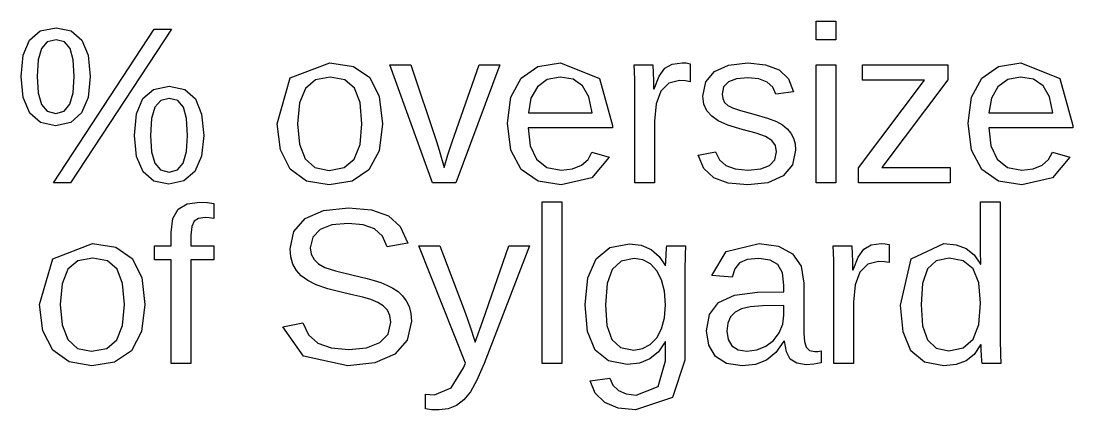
# Model space of a CAD drawing. Extents: x -25 to 123, y -44 to 109.
# Drawn here: x 35.98 to 49.36, y -10.51 to -5.56 of the extents above; entities that cross this region are included whole.
import ezdxf

# ---------------------------------------------------------------- set-up
doc = ezdxf.new("R2010")
doc.units = 0

msp = doc.modelspace()

# ---------------------------------------------------------------- linework, layer by layer
for p, q in [((46.0884, -5.80003), (46.0884, -5.56149)), ((46.0884, -5.56149), (46.3381, -5.56149)), ((46.3381, -5.56149), (46.3381, -5.80003)), ((36.086, -5.80351), (36.224, -5.68752)), ((36.224, -5.68752), (36.4244, -5.64885)), ((36.3939, -7.61964), (37.6726, -5.6655)), ((36.4244, -5.64885), (36.6165, -5.68768)), ((37.8904, -5.6655), (36.6089, -7.61964)), ((36.6165, -5.68768), (36.7517, -5.80418)), ((37.6726, -5.6655), (37.8904, -5.6655)), ((36.0059, -5.99681), (36.086, -5.80351)), ((36.3128, -5.8262), (36.2386, -5.90891)), ((36.4244, -5.79865), (36.3128, -5.8262)), ((36.5312, -5.82674), (36.4244, -5.79865)), ((36.6019, -5.911), (36.5312, -5.82674)), ((36.7517, -5.80418), (36.8318, -5.99765)), ((46.3381, -5.80003), (46.0884, -5.80003)), ((35.9792, -6.26743), (36.0059, -5.99681)), ((36.2386, -5.90891), (36.197, -6.05367)), ((36.6415, -6.05626), (36.6019, -5.911)), ((36.8318, -5.99765), (36.8585, -6.26743)), ((36.197, -6.05367), (36.1831, -6.26743)), ((36.6546, -6.26743), (36.6415, -6.05626)), ((39.4026, -6.28545), (39.9071, -6.09129)), ((39.9071, -6.09129), (40.2057, -6.13863)), ((40.2057, -6.13863), (40.4133, -6.28059)), ((41.2127, -7.61964), (40.6677, -6.11902)), ((40.6677, -6.11902), (40.9339, -6.11902)), ((40.9339, -6.11902), (41.264, -7.09538)), ((41.4624, -7.09814), (41.8035, -6.11902)), ((42.0684, -6.11902), (41.5081, -7.61964)), ((41.8035, -6.11902), (42.0684, -6.11902)), ((42.3397, -6.28961), (42.551, -6.14087)), ((42.551, -6.14087), (42.8369, -6.09129)), ((42.8369, -6.09129), (43.3331, -6.29066)), ((43.7826, -6.30209), (43.7763, -6.11902)), ((43.7763, -6.11902), (44.0121, -6.11902)), ((44.0121, -6.11902), (44.0204, -6.32324)), ((44.166, -6.162), (44.2596, -6.10898)), ((44.2596, -6.10898), (44.3852, -6.09129)), ((44.3852, -6.09129), (44.4354, -6.09476)), ((44.4354, -6.09476), (44.4864, -6.10515)), ((44.4864, -6.10515), (44.4864, -6.334)), ((44.7965, -6.20294), (44.9762, -6.12231)), ((44.9762, -6.12231), (45.2229, -6.09544)), ((45.2229, -6.09544), (45.4457, -6.11729)), ((45.4457, -6.11729), (45.6175, -6.18282)), ((46.0884, -7.61964), (46.0884, -6.11902)), ((46.0884, -6.11902), (46.3381, -6.11902)), ((46.3381, -6.11902), (46.3381, -7.61964)), ((46.677, -6.3118), (46.677, -6.11902)), ((46.677, -6.11902), (47.7643, -6.11902)), ((47.7643, -6.11902), (47.7643, -6.30902)), ((48.1965, -6.28961), (48.4078, -6.14087)), ((48.4078, -6.14087), (48.6937, -6.09129)), ((48.6937, -6.09129), (49.1898, -6.29066)), ((36.0068, -6.53543), (35.9792, -6.26743)), ((36.1831, -6.26743), (36.197, -6.47597)), ((36.6406, -6.47337), (36.6546, -6.26743)), ((36.8585, -6.26743), (36.8309, -6.53371)), ((39.2345, -6.86795), (39.4026, -6.28545)), ((39.9113, -6.27574), (39.7225, -6.31163)), ((40.0977, -6.31094), (39.9113, -6.27574)), ((40.4133, -6.28059), (40.5351, -6.52209)), ((42.8327, -6.27574), (42.6699, -6.30609)), ((42.9981, -6.30296), (42.8327, -6.27574)), ((44.0287, -6.42552), (44.0929, -6.26324)), ((44.0929, -6.26324), (44.166, -6.162)), ((44.6867, -6.33487), (44.7965, -6.20294)), ((45.2229, -6.28407), (45.0759, -6.29691)), ((45.3601, -6.29742), (45.2229, -6.28407)), ((45.6175, -6.18282), (45.737, -6.29654)), ((48.6895, -6.27574), (48.5267, -6.30609)), ((48.8549, -6.30296), (48.6895, -6.27574)), ((37.6648, -6.43091), (37.864, -6.39224)), ((37.864, -6.39224), (38.061, -6.43195)), ((39.5944, -6.4193), (39.521, -6.60324)), ((39.7225, -6.31163), (39.5944, -6.4193)), ((40.2213, -6.41652), (40.0977, -6.31094)), ((40.2904, -6.59976), (40.2213, -6.41652)), ((42.2091, -6.53128), (42.3397, -6.28961)), ((42.5449, -6.39711), (42.4633, -6.54117)), ((42.6699, -6.30609), (42.5449, -6.39711)), ((43.1198, -6.38461), (42.9981, -6.30296)), ((43.1999, -6.52556), (43.1198, -6.38461)), ((43.3331, -6.29066), (43.4984, -6.88875)), ((43.7846, -6.46852), (43.7826, -6.30209)), ((44.0204, -6.32324), (44.0232, -6.42552)), ((44.2163, -6.35359), (44.1161, -6.45396)), ((44.3533, -6.32011), (44.2163, -6.35359)), ((44.4282, -6.32359), (44.3533, -6.32011)), ((44.4864, -6.334), (44.4282, -6.32359)), ((44.6501, -6.51567), (44.6867, -6.33487)), ((44.913, -6.39987), (44.8928, -6.49072)), ((44.9733, -6.33539), (44.913, -6.39987)), ((45.0759, -6.29691), (44.9733, -6.33539)), ((45.4663, -6.33748), (45.3601, -6.29742)), ((45.5397, -6.40248), (45.4663, -6.33748)), ((45.578, -6.49072), (45.5397, -6.40248)), ((45.737, -6.29654), (45.8027, -6.46297)), ((46.6298, -7.42963), (47.4689, -6.3118)), ((47.4689, -6.3118), (46.677, -6.3118)), ((47.7643, -6.30902), (46.9239, -7.42685)), ((48.0659, -6.53128), (48.1965, -6.28961)), ((48.4017, -6.39711), (48.3201, -6.54117)), ((48.5267, -6.30609), (48.4017, -6.39711)), ((48.9766, -6.38461), (48.8549, -6.30296)), ((49.0567, -6.52556), (48.9766, -6.38461)), ((49.1898, -6.29066), (49.3552, -6.88875)), ((36.0895, -6.73203), (36.0068, -6.53543)), ((36.197, -6.47597), (36.2386, -6.62177)), ((36.5985, -6.61969), (36.6406, -6.47337)), ((36.8309, -6.53371), (36.7483, -6.73064)), ((37.4481, -6.7419), (37.5277, -6.54688)), ((37.5277, -6.54688), (37.6648, -6.43091)), ((37.864, -6.54619), (37.7553, -6.57358)), ((37.972, -6.5741), (37.864, -6.54619)), ((38.061, -6.43195), (38.1969, -6.55106)), ((38.1969, -6.55106), (38.2759, -6.74712)), ((40.5351, -6.52209), (40.5756, -6.86795)), ((42.1656, -6.85963), (42.2091, -6.53128)), ((42.4633, -6.54117), (42.4305, -6.73064)), ((43.2405, -6.73064), (43.1999, -6.52556)), ((43.7846, -7.61964), (43.7846, -6.46852)), ((44.0232, -6.42552), (44.0287, -6.42552)), ((44.1161, -6.45396), (44.0548, -6.61674)), ((44.663, -6.61797), (44.6501, -6.51567)), ((44.8928, -6.49072), (44.9012, -6.54897)), ((44.9012, -6.54897), (44.9261, -6.59613)), ((45.8027, -6.46297), (45.578, -6.49072)), ((48.0224, -6.85963), (48.0659, -6.53128)), ((48.3201, -6.54117), (48.2873, -6.73064)), ((49.0972, -6.73064), (49.0567, -6.52556)), ((36.2386, -6.62177), (36.3121, -6.70758)), ((36.5262, -6.70706), (36.5985, -6.61969)), ((37.6816, -6.65575), (37.6395, -6.80103)), ((37.7553, -6.57358), (37.6816, -6.65575)), ((38.0436, -6.65784), (37.972, -6.5741)), ((38.0837, -6.80363), (38.0436, -6.65784)), ((39.521, -6.60324), (39.4966, -6.86795)), ((40.3135, -6.86795), (40.2904, -6.59976)), ((44.0548, -6.61674), (44.0343, -6.83745)), ((44.7015, -6.70291), (44.663, -6.61797)), ((44.9261, -6.59613), (44.9674, -6.63461)), ((44.9674, -6.63461), (45.0246, -6.66685)), ((45.0246, -6.66685), (45.1259, -6.70152)), ((36.227, -6.85269), (36.0895, -6.73203)), ((36.3121, -6.70758), (36.4217, -6.73618)), ((36.4217, -6.73618), (36.5262, -6.70706)), ((36.7483, -6.73064), (36.6108, -6.85234)), ((37.4216, -7.01772), (37.4481, -6.7419)), ((37.6395, -6.80103), (37.6255, -7.01772)), ((38.097, -7.01772), (38.0837, -6.80363)), ((38.2759, -6.74712), (38.3023, -7.01772)), ((42.4305, -6.73064), (43.2405, -6.73064)), ((44.7627, -6.77347), (44.7015, -6.70291)), ((44.8436, -6.8326), (44.7627, -6.77347)), ((45.1259, -6.70152), (45.2992, -6.74728)), ((45.2992, -6.74728), (45.4698, -6.79532)), ((45.4698, -6.79532), (45.5849, -6.83954)), ((48.2873, -6.73064), (49.0972, -6.73064)), ((36.4189, -6.8929), (36.227, -6.85269)), ((36.6108, -6.85234), (36.4189, -6.8929)), ((39.2764, -7.202), (39.2345, -6.86795)), ((39.4966, -6.86795), (39.5207, -7.12779)), ((40.2894, -7.13387), (40.3135, -6.86795)), ((40.5756, -6.86795), (40.5323, -7.21155)), ((42.2091, -7.20253), (42.1656, -6.85963)), ((43.4984, -6.92201), (42.4277, -6.92201)), ((42.4277, -6.92201), (42.4544, -7.15051)), ((43.4984, -6.88875), (43.4984, -6.92201)), ((44.0343, -6.83745), (44.0343, -7.61964)), ((44.9655, -6.88651), (44.8436, -6.8326)), ((45.1494, -6.94144), (44.9655, -6.88651)), ((45.3284, -6.98859), (45.1494, -6.94144)), ((45.5849, -6.83954), (45.6631, -6.88408)), ((45.6631, -6.88408), (45.7229, -6.93312)), ((45.7229, -6.93312), (45.7678, -6.98842)), ((48.0659, -7.20253), (48.0224, -6.85963)), ((49.3552, -6.92201), (48.2845, -6.92201)), ((48.2845, -6.92201), (48.3112, -7.15051)), ((49.3552, -6.88875), (49.3552, -6.92201)), ((37.4492, -7.28661), (37.4216, -7.01772)), ((37.6255, -7.01772), (37.6392, -7.2242)), ((38.0828, -7.22246), (38.097, -7.01772)), ((38.3023, -7.01772), (38.2742, -7.2814)), ((45.4455, -7.0295), (45.3284, -6.98859)), ((45.5253, -7.08012), (45.4455, -7.0295)), ((45.5711, -7.14392), (45.5253, -7.08012)), ((45.7678, -6.98842), (45.8013, -7.0517)), ((45.8013, -7.0517), (45.8221, -7.12364)), ((38.0401, -7.3679), (38.0828, -7.22246)), ((39.4023, -7.44696), (39.2764, -7.202)), ((39.5207, -7.12779), (39.593, -7.31381)), ((40.2171, -7.31868), (40.2894, -7.13387)), ((40.5323, -7.21155), (40.4023, -7.45459)), ((41.264, -7.09538), (41.297, -7.20529)), ((41.297, -7.20529), (41.3597, -7.42407)), ((41.4083, -7.2618), (41.4624, -7.09814)), ((42.3397, -7.44905), (42.2091, -7.20253)), ((42.4544, -7.15051), (42.5345, -7.32008)), ((45.5863, -7.22435), (45.5711, -7.14392)), ((45.829, -7.20494), (45.789, -7.39287)), ((45.8221, -7.12364), (45.829, -7.20494)), ((48.1965, -7.44905), (48.0659, -7.20253)), ((48.3112, -7.15051), (48.3913, -7.32008)), ((37.5319, -7.48026), (37.4492, -7.28661)), ((37.6392, -7.2242), (37.6803, -7.36929)), ((38.2742, -7.2814), (38.1899, -7.4761)), ((39.593, -7.31381), (39.7169, -7.42564)), ((40.0886, -7.42685), (40.2171, -7.31868)), ((41.3597, -7.42407), (41.4083, -7.2618)), ((42.5345, -7.32008), (42.6659, -7.42513)), ((43.1066, -7.39496), (43.1886, -7.32111)), ((43.1886, -7.32111), (43.2391, -7.22992)), ((43.4582, -7.29233), (43.2381, -7.55859)), ((43.2391, -7.22992), (43.4582, -7.29233)), ((44.5905, -7.26736), (44.8111, -7.22435)), ((44.6628, -7.43707), (44.5905, -7.26736)), ((44.8111, -7.22435), (44.8599, -7.3289)), ((44.8599, -7.3289), (44.9428, -7.4012)), ((45.4982, -7.39911), (45.5643, -7.32631)), ((45.5643, -7.32631), (45.5863, -7.22435)), ((48.3913, -7.32008), (48.5227, -7.42513)), ((48.9634, -7.39496), (49.0454, -7.32111)), ((49.0454, -7.32111), (49.0959, -7.22992)), ((49.315, -7.29233), (49.0948, -7.55859)), ((49.0959, -7.22992), (49.315, -7.29233)), ((37.6686, -7.59727), (37.5319, -7.48026)), ((37.6803, -7.36929), (37.7529, -7.45511)), ((37.7529, -7.45511), (37.8613, -7.48372)), ((37.8613, -7.48372), (37.967, -7.45476)), ((37.967, -7.45476), (38.0401, -7.3679)), ((38.1899, -7.4761), (38.0509, -7.59624)), ((39.6103, -7.59726), (39.4023, -7.44696)), ((39.7169, -7.42564), (39.896, -7.46292)), ((39.896, -7.46292), (40.0886, -7.42685)), ((40.4023, -7.45459), (40.1897, -7.59917)), ((42.5534, -7.59778), (42.3397, -7.44905)), ((42.6659, -7.42513), (42.8466, -7.46016)), ((42.8466, -7.46016), (42.9927, -7.44385)), ((42.9927, -7.44385), (43.1066, -7.39496)), ((44.7881, -7.55515), (44.6628, -7.43707)), ((44.9428, -7.4012), (45.062, -7.44333)), ((45.062, -7.44333), (45.2202, -7.45737)), ((45.2202, -7.45737), (45.3847, -7.44281)), ((45.3847, -7.44281), (45.4982, -7.39911)), ((45.789, -7.39287), (45.6688, -7.53226)), ((46.6298, -7.61964), (46.6298, -7.42963)), ((46.9239, -7.42685), (47.7935, -7.42685)), ((47.7935, -7.42685), (47.7935, -7.61964)), ((48.4102, -7.59778), (48.1965, -7.44905)), ((48.5227, -7.42513), (48.7034, -7.46016)), ((48.7034, -7.46016), (48.8495, -7.44385)), ((48.8495, -7.44385), (48.9634, -7.39496)), ((36.6089, -7.61964), (36.3939, -7.61964)), ((37.8585, -7.63629), (37.6686, -7.59727)), ((38.0509, -7.59624), (37.8585, -7.63629)), ((39.8988, -7.64737), (39.6103, -7.59726)), ((40.1897, -7.59917), (39.8988, -7.64737)), ((41.5081, -7.61964), (41.2127, -7.61964)), ((42.8466, -7.64737), (42.5534, -7.59778)), ((43.2381, -7.55859), (42.8466, -7.64737)), ((44.0343, -7.61964), (43.7846, -7.61964)), ((44.9721, -7.6243), (44.7881, -7.55515)), ((45.2202, -7.64737), (44.9721, -7.6243)), ((45.4766, -7.61859), (45.2202, -7.64737)), ((45.6688, -7.53226), (45.4766, -7.61859)), ((46.3381, -7.61964), (46.0884, -7.61964)), ((47.7935, -7.61964), (46.6298, -7.61964)), ((48.7034, -7.64737), (48.4102, -7.59778)), ((49.0948, -7.55859), (48.7034, -7.64737)), ((37.9787, -7.95528), (38.0928, -7.88765)), ((38.0928, -7.88765), (38.2547, -7.86511)), ((38.2547, -7.86511), (38.3507, -7.86928)), ((38.3507, -7.86928), (38.4308, -7.88176)), ((38.4308, -7.88176), (38.4308, -8.07175)), ((42.6075, -9.92049), (42.6075, -7.86234)), ((42.6075, -7.86234), (42.8572, -7.86234)), ((42.8572, -7.86234), (42.8572, -9.92049)), ((48.1803, -8.48505), (48.1803, -7.86234)), ((48.1803, -7.86234), (48.4299, -7.86234)), ((48.4299, -7.86234), (48.4299, -9.61121)), ((37.9111, -8.07419), (37.9787, -7.95528)), ((39.5915, -8.07317), (39.825, -7.97121)), ((39.825, -7.97121), (40.1414, -7.93723)), ((40.1414, -7.93723), (40.4351, -7.96272)), ((40.4351, -7.96272), (40.6504, -8.03917)), ((37.8885, -8.25069), (37.9111, -8.07419)), ((38.1812, -8.10921), (38.1489, -8.17751)), ((38.2374, -8.0728), (38.1812, -8.10921)), ((38.3199, -8.06065), (38.2374, -8.0728)), ((38.3719, -8.06343), (38.3199, -8.06065)), ((38.4308, -8.07175), (38.3719, -8.06343)), ((39.4474, -8.23784), (39.5915, -8.07317)), ((39.932, -8.15636), (39.7808, -8.21461)), ((40.1387, -8.13695), (39.932, -8.15636)), ((40.329, -8.15445), (40.1387, -8.13695)), ((40.4729, -8.20699), (40.329, -8.15445)), ((40.6504, -8.03917), (40.8002, -8.177)), ((37.8885, -8.41988), (37.8885, -8.25069)), ((38.1489, -8.17751), (38.1382, -8.28534)), ((38.1382, -8.28534), (38.1382, -8.41988)), ((39.3994, -8.46008), (39.4474, -8.23784)), ((39.7808, -8.21461), (39.6882, -8.31136)), ((40.5741, -8.29836), (40.4729, -8.20699)), ((40.8002, -8.177), (40.8973, -8.38657)), ((36.3822, -8.5863), (36.8867, -8.39215)), ((36.8867, -8.39215), (37.1852, -8.43947)), ((37.6777, -8.60155), (37.6777, -8.41988)), ((37.6777, -8.41988), (37.8885, -8.41988)), ((38.1382, -8.41988), (38.4308, -8.41988)), ((38.4308, -8.41988), (38.4308, -8.60155)), ((39.6882, -8.31136), (39.6574, -8.44621)), ((40.6366, -8.43236), (40.5741, -8.29836)), ((40.8973, -8.38657), (40.6366, -8.43236)), ((41.6311, -9.91354), (41.0361, -8.41988)), ((41.0361, -8.41988), (41.3024, -8.41988)), ((41.3024, -8.41988), (41.6186, -9.24922)), ((41.8516, -9.37544), (42.1803, -8.41988)), ((42.4438, -8.41988), (41.8668, -9.92049)), ((42.1803, -8.41988), (42.4438, -8.41988)), ((43.4667, -8.44362), (43.7148, -8.3963)), ((43.7148, -8.3963), (43.8637, -8.41449)), ((43.8637, -8.41449), (43.9915, -8.4691)), ((44.1863, -8.4528), (44.1919, -8.41988)), ((44.1919, -8.41988), (44.429, -8.41988)), ((44.429, -8.41988), (44.4228, -8.53499)), ((44.9448, -8.49338), (45.3643, -8.39215)), ((45.3643, -8.39215), (45.6122, -8.42456)), ((45.6122, -8.42456), (45.7901, -8.52182)), ((46.3128, -8.60295), (46.3065, -8.41988)), ((46.3065, -8.41988), (46.5423, -8.41988)), ((46.5423, -8.41988), (46.5506, -8.62408)), ((46.6962, -8.46286), (46.7899, -8.40982)), ((46.7899, -8.40982), (46.9154, -8.39215)), ((46.9154, -8.39215), (46.9657, -8.39561)), ((46.9657, -8.39561), (47.0166, -8.40601)), ((47.0166, -8.40601), (47.0166, -8.63484)), ((47.2989, -8.58839), (47.7129, -8.39215)), ((47.7129, -8.39215), (47.8693, -8.40775)), ((47.8693, -8.40775), (47.9972, -8.45456)), ((37.1852, -8.43947), (37.3929, -8.58145)), ((39.4086, -8.56343), (39.3994, -8.46008)), ((39.6574, -8.44621), (39.6693, -8.52856)), ((39.6693, -8.52856), (39.7052, -8.59532)), ((43.2911, -8.58562), (43.4667, -8.44362)), ((43.9915, -8.4691), (44.0953, -8.55734)), ((44.0953, -8.55734), (44.1725, -8.67644)), ((44.1766, -8.61958), (44.1808, -8.53221)), ((44.1808, -8.53221), (44.1863, -8.4528)), ((44.4228, -8.53499), (44.4207, -8.73055)), ((44.7624, -8.7971), (44.9448, -8.49338)), ((45.7901, -8.52182), (45.8972, -8.68044)), ((46.6231, -8.5641), (46.6962, -8.46286)), ((47.9972, -8.45456), (48.0999, -8.53534)), ((48.0999, -8.53534), (48.1803, -8.65286)), ((48.1831, -8.65286), (48.1803, -8.48505)), ((36.214, -9.16879), (36.3822, -8.5863)), ((36.702, -8.61249), (36.5739, -8.72015)), ((36.8908, -8.5766), (36.702, -8.61249)), ((37.0772, -8.6118), (36.8908, -8.5766)), ((37.2008, -8.71738), (37.0772, -8.6118)), ((37.3929, -8.58145), (37.5146, -8.82294)), ((37.8885, -8.60155), (37.6777, -8.60155)), ((37.8885, -9.92049), (37.8885, -8.60155)), ((38.4308, -8.60155), (38.1382, -8.60155)), ((38.1382, -8.60155), (38.1382, -9.92049)), ((39.4362, -8.65427), (39.4086, -8.56343)), ((39.4811, -8.73349), (39.4362, -8.65427)), ((39.7052, -8.59532), (39.7636, -8.64975)), ((39.7636, -8.64975), (39.8432, -8.69518)), ((43.1866, -8.82712), (43.2911, -8.58562)), ((43.6104, -8.61681), (43.4971, -8.72083)), ((43.7758, -8.58214), (43.6104, -8.61681)), ((43.8849, -8.59966), (43.7758, -8.58214)), ((43.9818, -8.65219), (43.8849, -8.59966)), ((44.0624, -8.73782), (43.9818, -8.65219)), ((44.1725, -8.67644), (44.1752, -8.67644)), ((44.1752, -8.67644), (44.1766, -8.61958)), ((45.1147, -8.63902), (45.0536, -8.71286)), ((45.2139, -8.59636), (45.1147, -8.63902)), ((45.3588, -8.58214), (45.2139, -8.59636)), ((45.503, -8.6019), (45.3588, -8.58214)), ((45.6029, -8.66121), (45.503, -8.6019)), ((45.6611, -8.76625), (45.6029, -8.66121)), ((45.8972, -8.68044), (45.933, -8.89696)), ((46.3148, -8.76938), (46.3128, -8.60295)), ((46.5506, -8.62408), (46.5534, -8.72638)), ((46.5589, -8.72638), (46.6231, -8.5641)), ((46.7465, -8.65443), (46.6463, -8.75482)), ((46.8835, -8.62097), (46.7465, -8.65443)), ((46.9584, -8.62445), (46.8835, -8.62097)), ((47.0166, -8.63484), (46.9584, -8.62445)), ((47.1609, -9.17711), (47.2989, -8.58839)), ((47.6171, -8.61143), (47.507, -8.71599)), ((47.7795, -8.5766), (47.6171, -8.61143)), ((47.9605, -8.61127), (47.7795, -8.5766)), ((48.0846, -8.71529), (47.9605, -8.61127)), ((48.1803, -8.65286), (48.1831, -8.65286)), ((36.5739, -8.72015), (36.5006, -8.90408)), ((37.27, -8.90062), (37.2008, -8.71738)), ((37.5146, -8.82294), (37.5552, -9.16879)), ((39.5423, -8.80197), (39.4811, -8.73349)), ((39.6243, -8.86212), (39.5423, -8.80197)), ((39.8432, -8.69518), (39.9781, -8.74075)), ((39.9781, -8.74075), (40.2025, -8.79572)), ((40.2025, -8.79572), (40.2924, -8.81668)), ((40.2924, -8.81668), (40.382, -8.83801)), ((43.1517, -9.17294), (43.1866, -8.82712)), ((43.4971, -8.72083), (43.4315, -8.90251)), ((44.1225, -8.85466), (44.0624, -8.73782)), ((44.4207, -8.73055), (44.4207, -9.87749)), ((45.0231, -8.82069), (44.7624, -8.7971)), ((45.0536, -8.71286), (45.0231, -8.82069)), ((45.6805, -8.92332), (45.6611, -8.76625)), ((46.3148, -9.92049), (46.3148, -8.76938)), ((46.5534, -8.72638), (46.5589, -8.72638)), ((46.6463, -8.75482), (46.585, -8.9176)), ((47.507, -8.71599), (47.444, -8.89886)), ((48.1564, -8.89384), (48.0846, -8.71529)), ((36.5006, -8.90408), (36.4762, -9.16879)), ((37.293, -9.16879), (37.27, -8.90062)), ((39.7316, -8.9164), (39.6243, -8.86212)), ((39.8795, -8.9677), (39.7316, -8.9164)), ((40.382, -8.83801), (40.4696, -8.86159)), ((40.4696, -8.86159), (40.5533, -8.88933)), ((40.5533, -8.88933), (40.6326, -8.92175)), ((40.6326, -8.92175), (40.7066, -8.95938)), ((40.7066, -8.95938), (40.7733, -9.0041)), ((43.4315, -8.90251), (43.4097, -9.17017)), ((44.16, -8.99977), (44.1225, -8.85466)), ((45.6805, -9.00514), (45.6805, -8.92332)), ((45.933, -8.89696), (45.933, -9.54324)), ((46.585, -8.9176), (46.5645, -9.13829)), ((47.444, -8.89886), (47.4231, -9.16879)), ((48.1803, -9.15215), (48.1564, -8.89384)), ((40.0832, -9.01901), (39.8795, -8.9677)), ((40.2104, -9.04849), (40.0832, -9.01901)), ((40.3259, -9.0759), (40.2104, -9.04849)), ((40.4278, -9.10536), (40.3259, -9.0759)), ((40.7733, -9.0041), (40.8307, -9.05786)), ((40.8307, -9.05786), (40.8777, -9.12131)), ((44.1725, -9.17017), (44.16, -8.99977)), ((44.8491, -9.14383), (45.0493, -9.04814)), ((45.0493, -9.04814), (45.3435, -9.01068)), ((45.3435, -9.01068), (45.6805, -9.00514)), ((36.256, -9.50284), (36.214, -9.16879)), ((36.4762, -9.16879), (36.5002, -9.42865)), ((37.2689, -9.43472), (37.293, -9.16879)), ((37.5552, -9.16879), (37.5118, -9.51239)), ((40.5145, -9.14107), (40.4278, -9.10536)), ((40.5847, -9.18509), (40.5145, -9.14107)), ((40.6373, -9.23952), (40.5847, -9.18509)), ((40.8777, -9.12131), (40.9132, -9.19516)), ((40.9132, -9.19516), (40.9356, -9.28111)), ((43.1841, -9.51308), (43.1517, -9.17294)), ((43.4097, -9.17017), (43.4301, -9.43472)), ((44.16, -9.33678), (44.1725, -9.17017)), ((44.7342, -9.29568), (44.8491, -9.14383)), ((45.1403, -9.2215), (45.0601, -9.26379)), ((45.2525, -9.19585), (45.1403, -9.2215)), ((45.4073, -9.18544), (45.2525, -9.19585)), ((45.6805, -9.17989), (45.4073, -9.18544)), ((45.6805, -9.3033), (45.6805, -9.17989)), ((46.5645, -9.13829), (46.5645, -9.92049)), ((47.1944, -9.5162), (47.1609, -9.17711)), ((47.4231, -9.16879), (47.4439, -9.43889)), ((48.1564, -9.42084), (48.1803, -9.15215)), ((40.67, -9.30817), (40.6373, -9.23952)), ((40.6809, -9.39485), (40.67, -9.30817)), ((40.9356, -9.28111), (40.9431, -9.38098)), ((41.6186, -9.24922), (41.6352, -9.29568)), ((41.6352, -9.29568), (41.6557, -9.35445)), ((41.6557, -9.35445), (41.6976, -9.47667)), ((44.1225, -9.47876), (44.16, -9.33678)), ((44.6958, -9.50163), (44.7342, -9.29568)), ((45.001, -9.32411), (44.9646, -9.40421)), ((45.0601, -9.26379), (45.001, -9.32411)), ((45.6651, -9.41687), (45.6805, -9.3033)), ((36.5002, -9.42865), (36.5725, -9.61465)), ((37.1966, -9.61952), (37.2689, -9.43472)), ((39.3079, -9.45171), (39.5645, -9.40039)), ((39.5717, -9.8241), (39.3079, -9.45171)), ((39.5645, -9.40039), (39.6338, -9.55312)), ((40.6461, -9.5448), (40.6809, -9.39485)), ((40.9431, -9.38098), (40.8902, -9.62091)), ((41.6976, -9.47667), (41.7382, -9.59663)), ((41.7545, -9.64865), (41.8516, -9.37544)), ((43.4301, -9.43472), (43.4915, -9.61259)), ((44.0622, -9.59334), (44.1225, -9.47876)), ((44.9646, -9.40421), (44.9524, -9.5058)), ((45.6188, -9.5273), (45.6651, -9.41687)), ((47.4439, -9.43889), (47.5063, -9.61952)), ((48.0846, -9.60843), (48.1564, -9.42084)), ((36.3818, -9.7478), (36.256, -9.50284)), ((36.5725, -9.61465), (36.6965, -9.72649)), ((37.0682, -9.72771), (37.1966, -9.61952)), ((37.5118, -9.51239), (37.3818, -9.75543)), ((39.6338, -9.55312), (39.7531, -9.65904)), ((40.5415, -9.65349), (40.6461, -9.5448)), ((40.8902, -9.62091), (40.7315, -9.7998)), ((41.7382, -9.59663), (41.7545, -9.64865)), ((43.2814, -9.74852), (43.1841, -9.51308)), ((43.4915, -9.61259), (43.6024, -9.71347)), ((43.9811, -9.67778), (44.0622, -9.59334)), ((44.7243, -9.68748), (44.6958, -9.50163)), ((44.9524, -9.5058), (44.9689, -9.61398)), ((44.9689, -9.61398), (45.0183, -9.69443)), ((45.4503, -9.69858), (45.5458, -9.62456)), ((45.5458, -9.62456), (45.6188, -9.5273)), ((45.933, -9.54324), (45.9402, -9.64052)), ((47.2948, -9.75682), (47.1944, -9.5162)), ((47.5063, -9.61952), (47.6155, -9.72147)), ((47.9598, -9.71869), (48.0846, -9.60843)), ((48.4299, -9.61121), (48.432, -9.80573)), ((36.5899, -9.89812), (36.3818, -9.7478)), ((36.6965, -9.72649), (36.8756, -9.76376)), ((36.8756, -9.76376), (37.0682, -9.72771)), ((37.3818, -9.75543), (37.1693, -9.90001)), ((39.7531, -9.65904), (39.9233, -9.72093)), ((39.9233, -9.72093), (40.1456, -9.74156)), ((40.1456, -9.74156), (40.3729, -9.71954)), ((40.3729, -9.71954), (40.5415, -9.65349)), ((43.4476, -9.88582), (43.2814, -9.74852)), ((43.6024, -9.71347), (43.7717, -9.74712)), ((43.7717, -9.74712), (43.8829, -9.72978)), ((43.8829, -9.72978), (43.9811, -9.67778)), ((44.1697, -9.64172), (44.0858, -9.7681)), ((44.1725, -9.64172), (44.1697, -9.64172)), ((44.1725, -9.88304), (44.1725, -9.64172)), ((44.8096, -9.82895), (44.7243, -9.68748)), ((45.0183, -9.69443), (45.0982, -9.74435)), ((45.0982, -9.74435), (45.2062, -9.761)), ((45.2062, -9.761), (45.3359, -9.74541)), ((45.3359, -9.74541), (45.4503, -9.69858)), ((45.6805, -9.63339), (45.5771, -9.78024)), ((45.6889, -9.63339), (45.6805, -9.63339)), ((45.7109, -9.7681), (45.6889, -9.63339)), ((45.9402, -9.64052), (45.9621, -9.71039)), ((45.9621, -9.71039), (46.0044, -9.7525)), ((46.0044, -9.7525), (46.073, -9.76654)), ((46.073, -9.76654), (46.1115, -9.76411)), ((46.1115, -9.76411), (46.1548, -9.75682)), ((46.1548, -9.75682), (46.1548, -9.91216)), ((47.4662, -9.90038), (47.2948, -9.75682)), ((47.6155, -9.72147), (47.7767, -9.75543)), ((47.7767, -9.75543), (47.9598, -9.71869)), ((48.1803, -9.67917), (48.0997, -9.80295)), ((48.1859, -9.67917), (48.1803, -9.67917)), ((48.1871, -9.74297), (48.1859, -9.67917)), ((48.1907, -9.81784), (48.1871, -9.74297)), ((36.8783, -9.94821), (36.5899, -9.89812)), ((40.1359, -9.94821), (39.5717, -9.8241)), ((40.7315, -9.7998), (40.4769, -9.91112)), ((43.6871, -9.93158), (43.4476, -9.88582)), ((43.9755, -9.85878), (43.8417, -9.91339)), ((44.0858, -9.7681), (43.9755, -9.85878)), ((44.0792, -10.2107), (44.1725, -9.88304)), ((44.4207, -9.87749), (44.2637, -10.3518)), ((44.9514, -9.9184), (44.8096, -9.82895)), ((45.458, -9.8768), (45.3174, -9.93036)), ((45.5771, -9.78024), (45.458, -9.8768)), ((45.7603, -9.86154), (45.7109, -9.7681)), ((45.8423, -9.91615), (45.7603, -9.86154)), ((47.9965, -9.88582), (47.8684, -9.93262)), ((48.0997, -9.80295), (47.9965, -9.88582)), ((48.1954, -9.88373), (48.1907, -9.81784)), ((48.1997, -9.92049), (48.1954, -9.88373)), ((48.432, -9.80573), (48.4383, -9.92049)), ((37.1693, -9.90001), (36.8783, -9.94821)), ((38.1382, -9.92049), (37.8885, -9.92049)), ((40.4769, -9.91112), (40.1359, -9.94821)), ((41.4473, -10.2301), (41.6075, -9.97318)), ((41.6075, -9.97318), (41.6311, -9.91354)), ((41.8668, -9.92049), (41.777, -10.1297)), ((42.8572, -9.92049), (42.6075, -9.92049)), ((43.8417, -9.91339), (43.6871, -9.93158)), ((45.1494, -9.94821), (44.9514, -9.9184)), ((45.3174, -9.93036), (45.1494, -9.94821)), ((45.9621, -9.93434), (45.8423, -9.91615)), ((46.0595, -9.9288), (45.9621, -9.93434)), ((46.1548, -9.91216), (46.0595, -9.9288)), ((46.5645, -9.92049), (46.3148, -9.92049)), ((47.7129, -9.94821), (47.4662, -9.90038)), ((47.8684, -9.93262), (47.7129, -9.94821)), ((48.4383, -9.92049), (48.1997, -9.92049)), ((41.777, -10.1297), (41.6935, -10.2776)), ((43.2141, -10.1396), (43.4652, -10.1035)), ((43.2817, -10.2968), (43.2141, -10.1396)), ((43.4652, -10.1035), (43.5052, -10.1956)), ((41.2386, -10.3158), (41.4473, -10.2301)), ((41.6935, -10.2776), (41.6087, -10.3799)), ((43.4014, -10.4135), (43.2817, -10.2968)), ((43.5052, -10.1956), (43.5754, -10.2637)), ((43.5754, -10.2637), (43.674, -10.3059)), ((43.7994, -10.3199), (44.0792, -10.2107)), ((41.1221, -10.4947), (41.1221, -10.3074)), ((41.1221, -10.3074), (41.1775, -10.3137)), ((41.1775, -10.3137), (41.2386, -10.3158)), ((41.6087, -10.3799), (41.5152, -10.4523)), ((43.5719, -10.4858), (43.4014, -10.4135)), ((43.674, -10.3059), (43.7994, -10.3199)), ((44.2637, -10.3518), (43.7925, -10.5099)), ((41.1997, -10.5061), (41.1221, -10.4947)), ((41.294, -10.5099), (41.1997, -10.5061)), ((41.4111, -10.4955), (41.294, -10.5099)), ((41.5152, -10.4523), (41.4111, -10.4955)), ((43.7925, -10.5099), (43.5719, -10.4858))]:
    msp.add_line(p, q)

doc.saveas('drawing.dxf')
